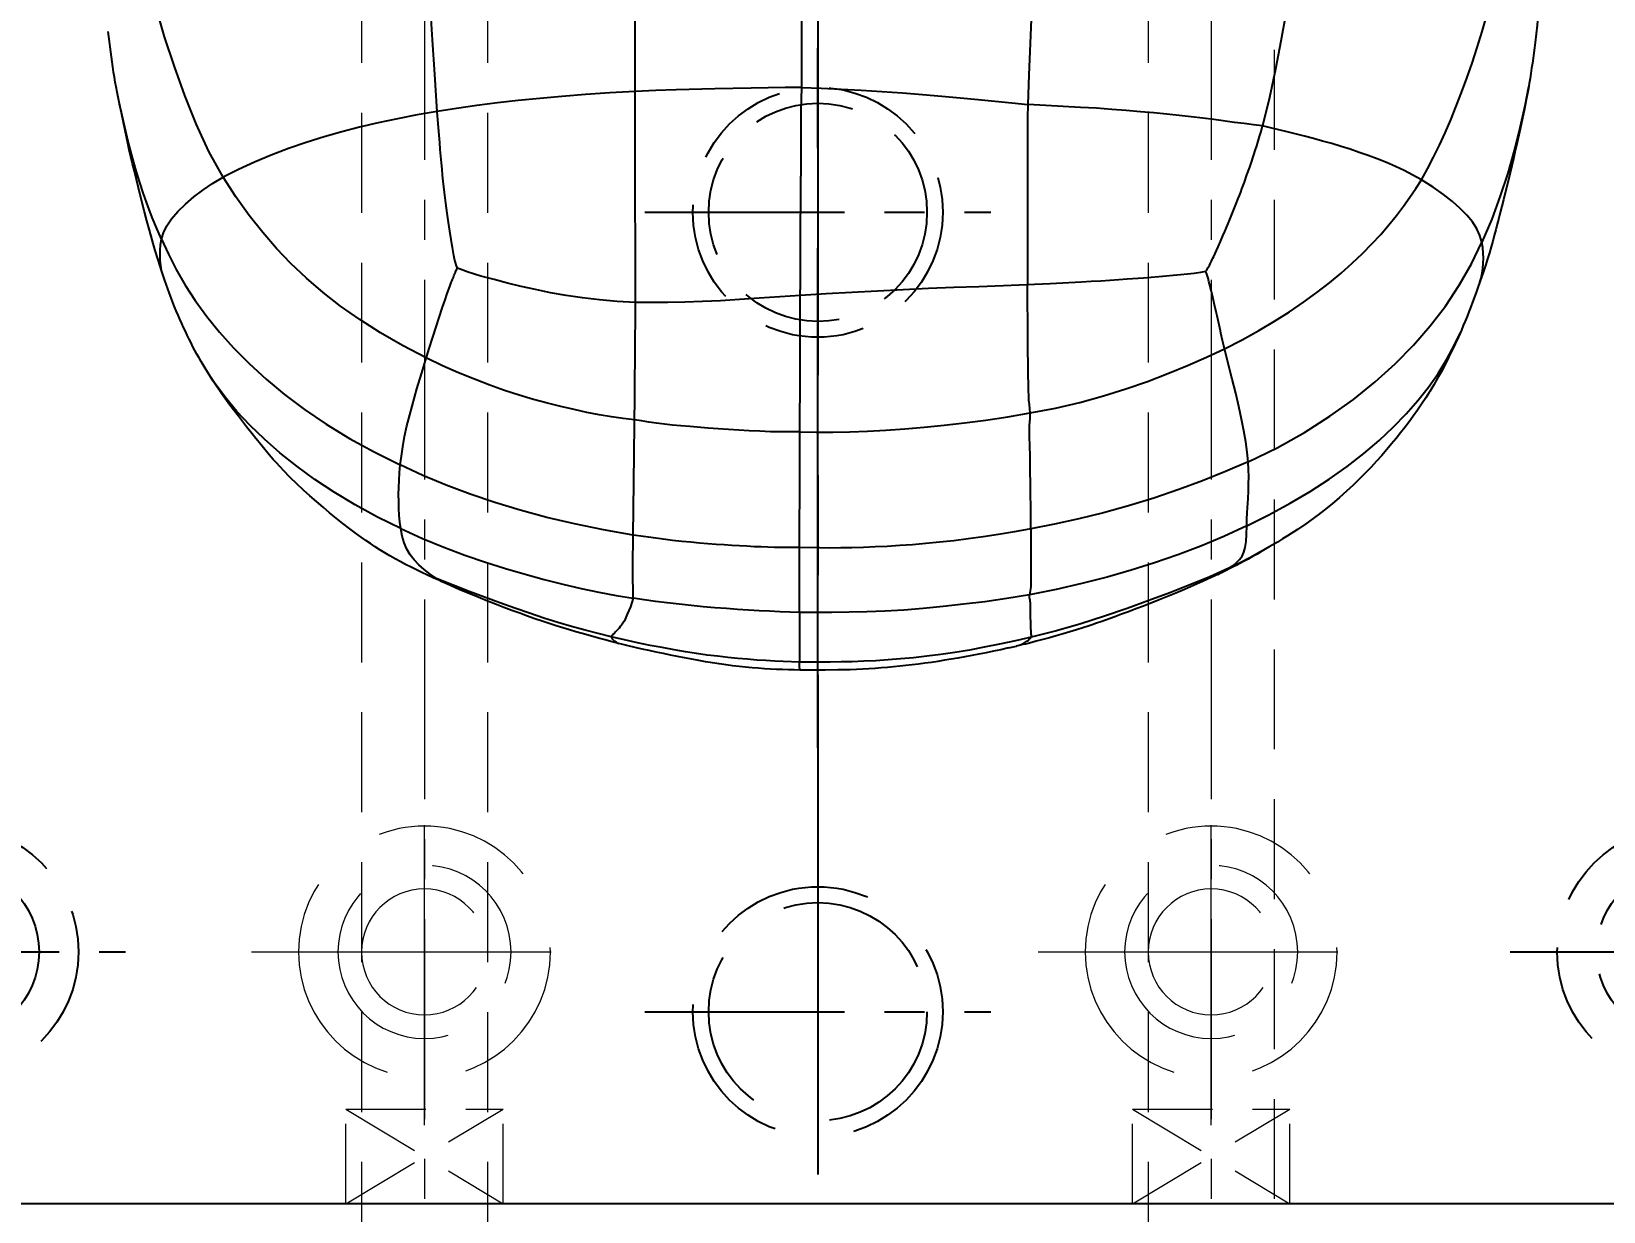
# Model space of a CAD drawing. Header units: inches. Extents: x 143011 to 144494, y -46023 to -44974.
# Drawn here: x 144105.7 to 144205.6, y -45466.9 to -45391.9 of the extents above; entities that cross this region are included whole.
import ezdxf

# ---------------------------------------------------------------- set-up
doc = ezdxf.new("R2010")
doc.units = ezdxf.units.IN
doc.header["$LTSCALE"] = 2
doc.header["$MEASUREMENT"] = 0
doc.header["$PDMODE"] = 3
doc.header["$PDSIZE"] = 0.3125
for name, pattern in [('CENTER', [50.8, 31.75, -6.35, 6.35, -6.35]), ('DASHED', [0.75, 0.5, -0.25]), ('HIDDEN', [9.525, 6.35, -3.175])]:
    doc.linetypes.add(name, pattern=pattern)
doc.layers.get('0').update_dxf_attribs({"linetype": 'CONTINUOUS'})
doc.layers.get('Defpoints').update_dxf_attribs({"linetype": 'CONTINUOUS'})
for name, color, linetype in [('CAV-COR', 1, 'CONTINUOUS'), ('DEFAULT_1', 7, 'CENTER'), ('wr2', 41, 'DASHED')]:
    doc.layers.add(name, color=color, linetype=linetype)
for name, color, linetype, lineweight in [('dim', 3, 'CONTINUOUS', 15), ('PRODUCT', 1, 'CONTINUOUS', 15), ('WR', 122, 'HIDDEN', 18)]:
    doc.layers.add(name, color=color, linetype=linetype, lineweight=lineweight)
doc.styles.get("Standard").update_dxf_attribs({"font": 'txt.shx', "width": 0.67})
doc.dimstyles.new('2.00', dxfattribs={"dimtxt": 5, "dimasz": 4, "dimexe": 0.666, "dimexo": 0.626, "dimgap": 1, "dimtad": 0, "dimzin": 0, "dimdsep": 46, "dimtxsty": 'Standard', "dimcen": 0.09, "dimclrd": 3, "dimclre": 3, "dimclrt": 7, "dimazin": 0, "dimtfac": 1, "dimtofl": 0, "dimtmove": 0, "dimatfit": 0, "dimfxl": 0, "dimtolj": 1, "dimtzin": 0, "dimarcsym": 0})

# ---------------------------------------------------------------- blocks, each defined once
blk = doc.blocks.new('*D34469')
at = {"layer": 'Defpoints', "color": 0}
for p in [(144070.661, -45452.029), (144240.661, -45455.258), (144070.661, -45548.939)]:
    blk.add_point(p, dxfattribs=at)
at = {"layer": 'dim', "color": 3, "linetype": 'ByBlock', "lineweight": -2}
for p, q in [((144070.661, -45452.655), (144070.661, -45549.605)), ((144240.661, -45455.884), (144240.661, -45549.605)), ((144074.661, -45548.939), (144147.682, -45548.939)), ((144236.661, -45548.939), (144163.64, -45548.939))]:
    blk.add_line(p, q, dxfattribs=at)
at = {"layer": 'dim', "color": 3, "linetype": 'ByBlock'}
for points in [[(144074.661, -45548.273), (144074.661, -45549.606), (144070.661, -45548.939)], [(144236.661, -45549.606), (144236.661, -45548.273), (144240.661, -45548.939)]]:
    blk.add_solid(points, dxfattribs=at)
at = {"layer": 'dim', "color": 7, "linetype": 'ByBlock', "insert": (144155.661, -45548.939), "char_height": 5, "attachment_point": 5}
blk.add_mtext('\\A1;170.00', dxfattribs=at)
blk = doc.blocks.new('20160901.140447')
at = {"layer": 'wr2', "linetype": 'CENTER', "ltscale": 0.2}
for p, q in [((0, -11), (0, 11)), ((-11, 0), (11, 0))]:
    blk.add_line(p, q, dxfattribs=at)
at = {"layer": 'wr2', "linetype": 'HIDDEN', "ltscale": 0.5}
for radius in [8, 5.5, 4]:
    blk.add_circle((0, 0), radius, dxfattribs=at)
blk = doc.blocks.new('20160525.184840')
at = {"layer": 'WR', "linetype": 'CENTER', "ltscale": 0.3}
for p, q in [((0, -11), (0, 11)), ((11, 0), (-11, 0))]:
    blk.add_line(p, q, dxfattribs=at)
at = {"layer": 'WR', "linetype": 'HIDDEN', "ltscale": 0.8}
for radius in [8, 5.5, 4]:
    blk.add_circle((0, 0), radius, dxfattribs=at)

msp = doc.modelspace()

# ---------------------------------------------------------------- linework, layer by layer
at = {"linetype": 'CENTER', "ltscale": 0.5}
msp.add_line((144155.661, -45026.419), (144155.661, -45526.419), dxfattribs=at)
at = {"color": 8, "linetype": 'CENTER', "ltscale": 0.2}
for p, q in [((144144.661, -45403.419), (144166.661, -45403.419)), ((144144.661, -45454.219), (144166.661, -45454.219))]:
    msp.add_line(p, q, dxfattribs=at)
at = {"color": 8, "linetype": 'HIDDEN', "ltscale": 0.5}
for radius in [7.938, 6.938]:
    msp.add_circle((144155.661, -45403.419), radius, dxfattribs=at)
at = {"color": 8, "linetype": 'HIDDEN', "ltscale": 0.8}
for radius in [7.938, 6.938]:
    msp.add_circle((144155.661, -45454.219), radius, dxfattribs=at)
at = {"layer": 'CAV-COR', "linetype": 'ByBlock'}
for p, q in [((144144.046, -45393.525), (144144.04, -45389.174)), ((144110.638, -45392.571), (144110.562, -45391.925)), ((144144.043, -45401.951), (144144.046, -45393.525)), ((144149.12, -45395.576), (144146.662, -45395.639)), ((144151.418, -45395.524), (144149.12, -45395.576)), ((144111.628, -45398.215), (144111.394, -45397.106)), ((144167.993, -45396.471), (144169, -45396.565)), ((144170.159, -45396.634), (144169, -45396.565)), ((144200.568, -45396.839), (144200.418, -45397.552)), ((144111.804, -45399.022), (144111.628, -45398.215)), ((144154.575, -45397.786), (144154.574, -45401.122)), ((144168.985, -45398.278), (144168.993, -45400.994)), ((144200.418, -45397.552), (144200.25, -45398.333)), ((144199.867, -45400.028), (144199.656, -45400.909)), ((144154.539, -45410.737), (144154.574, -45401.122)), ((144182.772, -45401.5), (144182.937, -45401.038)), ((144182.937, -45401.038), (144183.108, -45400.548)), ((144199.656, -45400.909), (144199.234, -45402.631)), ((144144.069, -45406.233), (144144.043, -45401.951)), ((144112.865, -45403.382), (144112.591, -45402.3)), ((144132.106, -45403.464), (144132.023, -45402.828)), ((144182.022, -45403.446), (144182.233, -45402.921)), ((144182.233, -45402.921), (144182.382, -45402.544)), ((144132.188, -45404.06), (144132.106, -45403.464)), ((144132.267, -45404.617), (144132.188, -45404.06)), ((144181.523, -45404.646), (144181.7, -45404.225)), ((144181.7, -45404.225), (144181.89, -45403.77)), ((144181.89, -45403.77), (144182.022, -45403.446)), ((144132.348, -45405.151), (144132.267, -45404.617)), ((144181.098, -45405.622), (144181.249, -45405.279)), ((144181.249, -45405.279), (144181.41, -45404.909)), ((144181.41, -45404.909), (144181.523, -45404.646)), ((144144.067, -45407.685), (144144.069, -45406.233)), ((144180.909, -45406.04), (144181.002, -45405.836)), ((144181.002, -45405.836), (144181.098, -45405.622)), ((144114.137, -45407.689), (144113.945, -45407.113)), ((144132.091, -45408.647), (144132.298, -45408.062)), ((144144.072, -45410.008), (144144.067, -45407.685)), ((144170.422, -45407.955), (144167.456, -45408.093)), ((144168.998, -45411.497), (144168.981, -45408.02)), ((144172.41, -45407.859), (144170.422, -45407.955)), ((144177.329, -45407.518), (144176.36, -45407.597)), ((144178.71, -45407.396), (144177.329, -45407.518)), ((144180.558, -45407.965), (144180.52, -45407.813)), ((144180.677, -45408.446), (144180.558, -45407.965)), ((144197.617, -45408.193), (144197.504, -45408.508)), ((144197.742, -45407.838), (144197.617, -45408.193)), ((144131.816, -45409.448), (144131.898, -45409.205)), ((144131.898, -45409.205), (144131.977, -45408.973)), ((144131.977, -45408.973), (144132.091, -45408.647)), ((144154.552, -45408.7), (144151.924, -45408.882)), ((144156.18, -45408.601), (144154.552, -45408.7)), ((144180.741, -45408.71), (144180.677, -45408.446)), ((144180.881, -45409.301), (144180.741, -45408.71)), ((144131.19, -45411.357), (144131.596, -45410.111)), ((144131.596, -45410.111), (144131.816, -45409.448)), ((144180.984, -45409.748), (144180.881, -45409.301)), ((144181.038, -45409.988), (144180.984, -45409.748)), ((144181.246, -45410.944), (144181.038, -45409.988)), ((144154.519, -45420.331), (144154.539, -45410.737)), ((144196.562, -45410.906), (144196.48, -45411.095)), ((144130.461, -45413.685), (144130.961, -45412.077)), ((144130.961, -45412.077), (144131.19, -45411.357)), ((144117.234, -45414.153), (144116.718, -45413.332)), ((144143.959, -45420.595), (144144.029, -45415.063)), ((144169.148, -45418.996), (144169.13, -45418.164)), ((144169.187, -45421.53), (144169.148, -45418.996)), ((144143.929, -45423.926), (144143.959, -45420.595)), ((144169.191, -45421.944), (144169.187, -45421.53)), ((144126.632, -45424.06), (144126.347, -45423.853)), ((144185.2, -45424.171), (144184.871, -45424.373)), ((144185.521, -45423.969), (144185.2, -45424.171)), ((144169.191, -45424.41), (144169.201, -45425.384)), ((144183.575, -45425.136), (144183.284, -45425.3)), ((144183.883, -45424.96), (144183.575, -45425.136)), ((144184.205, -45424.772), (144183.883, -45424.96)), ((144184.536, -45424.575), (144184.205, -45424.772)), ((144184.871, -45424.373), (144184.536, -45424.575)), ((144169.201, -45425.82), (144169.191, -45426.899)), ((144181.774, -45426.035), (144180.565, -45426.578)), ((144181.619, -45426.171), (144181.394, -45426.281)), ((144181.841, -45426.061), (144181.619, -45426.171)), ((144182.061, -45425.95), (144181.841, -45426.061)), ((144182.284, -45425.837), (144182.061, -45425.95)), ((144182.514, -45425.717), (144182.284, -45425.837)), ((144182.754, -45425.589), (144182.514, -45425.717)), ((144183.011, -45425.45), (144182.754, -45425.589)), ((144183.284, -45425.3), (144183.011, -45425.45)), ((144131.574, -45426.805), (144131.213, -45426.64)), ((144132.478, -45427.112), (144131.431, -45426.682)), ((144132.305, -45427.134), (144131.574, -45426.805)), ((144133.493, -45427.507), (144132.478, -45427.112)), ((144154.486, -45428.842), (144154.491, -45427.25)), ((144154.491, -45427.25), (144154.49, -45426.321)), ((144180.813, -45426.558), (144180.695, -45426.614)), ((144181.164, -45426.392), (144180.813, -45426.558)), ((144181.394, -45426.281), (144181.164, -45426.392)), ((144134.484, -45427.881), (144133.493, -45427.507)), ((144154.486, -45428.842), (144154.487, -45429.785)), ((144154.487, -45429.785), (144154.486, -45430.203)), ((144142.841, -45430.772), (144142.501, -45430.685)), ((144143.376, -45430.591), (144142.529, -45430.392)), ((144143.608, -45430.963), (144142.841, -45430.772)), ((144167.788, -45431.105), (144168.295, -45430.988)), ((144169.229, -45430.416), (144168.216, -45430.655)), ((144154.514, -45432.505), (144154.513, -45432.505)), ((144155.329, -45432.508), (144154.514, -45432.505)), ((144156.134, -45432.506), (144155.329, -45432.508)), ((144156.933, -45432.5), (144156.134, -45432.506)), ((144232.661, -45466.419), (144078.661, -45466.419))]:
    msp.add_line(p, q, dxfattribs=at)
for points in [[(144186.792, -45378.784), (144186.684, -45380.11), (144186.561, -45381.494), (144186.419, -45382.912), (144186.267, -45384.374), (144186.097, -45385.89), (144185.898, -45387.466), (144185.668, -45389.11), (144185.401, -45390.811), (144185.094, -45392.551), (144184.748, -45394.32), (144184.359, -45396.123), (144183.924, -45397.931)], [(144117.875, -45401.184), (144116.948, -45399.545), (144116.14, -45397.805), (144115.422, -45396), (144114.762, -45394.16), (144114.146, -45392.258), (144113.574, -45390.26), (144113.038, -45388.162), (144112.552, -45385.978), (144112.113, -45383.711)], [(144194.021, -45401.35), (144194.41, -45400.66), (144194.793, -45399.924), (144195.169, -45399.154), (144195.535, -45398.359), (144195.89, -45397.536), (144196.235, -45396.683), (144196.575, -45395.8), (144196.913, -45394.885), (144197.245, -45393.937), (144197.568, -45392.954), (144197.882, -45391.936), (144198.186, -45390.882), (144198.481, -45389.795), (144198.768, -45388.671), (144199.042, -45387.505), (144199.303, -45386.302), (144199.551, -45385.056), (144199.781, -45383.774)], [(144131.17, -45392.457), (144131.036, -45390.415), (144130.978, -45389.447), (144130.928, -45388.511)], [(144169.327, -45388.551), (144169.158, -45392.7), (144169.072, -45394.674), (144169, -45396.565)], [(144201.582, -45389.175), (144201.48, -45390.366), (144201.427, -45390.946), (144201.37, -45391.518), (144201.309, -45392.08), (144201.245, -45392.632)], [(144154.633, -45389.911), (144154.614, -45392.8), (144154.63, -45395.488)], [(144111.394, -45397.106), (144111.255, -45396.423), (144111.19, -45396.097), (144111.128, -45395.774), (144111.068, -45395.454), (144111.011, -45395.139), (144110.957, -45394.822), (144110.905, -45394.502), (144110.856, -45394.182), (144110.808, -45393.862), (144110.763, -45393.539), (144110.72, -45393.217), (144110.678, -45392.894), (144110.638, -45392.571)], [(144131.46, -45397.009), (144131.325, -45394.669), (144131.17, -45392.457)], [(144201.245, -45392.632), (144201.205, -45392.96), (144201.163, -45393.287), (144201.119, -45393.613), (144201.074, -45393.939), (144201.027, -45394.266), (144200.978, -45394.59), (144200.928, -45394.91), (144200.875, -45395.228), (144200.819, -45395.545), (144200.761, -45395.86), (144200.701, -45396.175), (144200.637, -45396.5), (144200.568, -45396.839)], [(144144.044, -45395.738), (144142.437, -45395.831), (144140.886, -45395.938), (144139.4, -45396.055), (144137.987, -45396.178), (144136.621, -45396.312), (144135.291, -45396.464), (144133.986, -45396.629), (144132.703, -45396.811), (144131.46, -45397.009)], [(144146.662, -45395.639), (144145.371, -45395.681), (144144.044, -45395.738)], [(144154.63, -45395.488), (144153.593, -45395.489), (144151.418, -45395.524)], [(144154.63, -45395.488), (144154.583, -45397), (144154.575, -45397.786)], [(144154.63, -45395.488), (144155.881, -45395.53), (144157.147, -45395.591), (144158.422, -45395.66), (144159.722, -45395.738), (144161.037, -45395.829), (144162.317, -45395.929), (144163.533, -45396.033), (144164.712, -45396.14), (144165.85, -45396.251), (144167.993, -45396.471)], [(144200.837, -45395.446), (144200.6, -45396.653), (144200.287, -45398.049), (144199.925, -45399.48), (144199.51, -45400.926)], [(144112.552, -45401.452), (144112.302, -45400.634), (144112.061, -45399.789), (144111.829, -45398.917), (144111.606, -45398.016), (144111.394, -45397.086), (144111.28, -45396.55)], [(144131.46, -45397.009), (144130.195, -45397.23), (144128.937, -45397.471), (144127.711, -45397.733), (144126.536, -45398.009), (144125.404, -45398.304), (144124.28, -45398.625), (144123.144, -45398.981), (144122.023, -45399.373), (144120.926, -45399.794), (144119.862, -45400.236), (144118.839, -45400.703), (144117.875, -45401.184)], [(144132.023, -45402.828), (144131.939, -45402.151), (144131.897, -45401.797), (144131.856, -45401.433), (144131.815, -45401.057), (144131.775, -45400.669), (144131.735, -45400.267), (144131.697, -45399.85), (144131.661, -45399.42), (144131.629, -45398.977), (144131.599, -45398.517), (144131.558, -45398.039), (144131.509, -45397.543), (144131.46, -45397.009)], [(144169, -45396.565), (144168.989, -45397.411), (144168.985, -45398.278)], [(144180.82, -45397.526), (144180.121, -45397.439), (144179.393, -45397.353), (144178.633, -45397.268), (144177.84, -45397.184), (144177.015, -45397.102), (144176.16, -45397.023), (144175.267, -45396.947), (144174.337, -45396.875), (144173.365, -45396.81), (144172.346, -45396.748), (144170.159, -45396.634)], [(144183.924, -45397.931), (144183.359, -45397.849), (144182.761, -45397.78), (144182.137, -45397.704), (144180.82, -45397.526)], [(144183.374, -45399.76), (144183.464, -45399.485), (144183.555, -45399.2), (144183.646, -45398.905), (144183.739, -45398.598), (144183.831, -45398.278), (144183.924, -45397.931)], [(144185.493, -45398.313), (144184.434, -45398.044), (144183.924, -45397.931)], [(144112.591, -45402.3), (144112.221, -45400.808), (144112.108, -45400.34), (144112.001, -45399.886), (144111.899, -45399.447), (144111.804, -45399.022)], [(144194.021, -45401.35), (144193.487, -45401.053), (144192.932, -45400.771), (144192.368, -45400.505), (144191.796, -45400.255), (144191.221, -45400.024), (144190.646, -45399.81), (144190.074, -45399.607), (144189.499, -45399.413), (144188.914, -45399.229), (144188.326, -45399.055), (144187.742, -45398.89), (144187.164, -45398.734), (144186.597, -45398.586), (144185.493, -45398.313)], [(144200.25, -45398.333), (144200.067, -45399.162), (144199.969, -45399.593), (144199.867, -45400.028)], [(144183.108, -45400.548), (144183.196, -45400.292), (144183.374, -45399.76)], [(144113.956, -45405.135), (144114.082, -45404.713), (144114.293, -45404.275), (144114.59, -45403.828), (144114.99, -45403.361), (144115.475, -45402.892), (144116.01, -45402.438), (144116.578, -45402.005), (144117.196, -45401.585), (144117.875, -45401.184)], [(144130.776, -45412.668), (144129.273, -45411.89), (144127.859, -45411.071), (144126.542, -45410.226), (144125.333, -45409.375), (144124.215, -45408.512), (144123.154, -45407.612), (144122.169, -45406.68), (144121.262, -45405.722), (144120.386, -45404.704), (144119.514, -45403.611), (144118.668, -45402.435), (144117.875, -45401.184)], [(144168.993, -45400.994), (144168.985, -45404.89), (144168.981, -45405.918), (144168.981, -45408.02)], [(144199.51, -45400.926), (144199.036, -45402.379), (144198.493, -45403.845), (144197.863, -45405.313)], [(144113.956, -45405.135), (144113.655, -45404.454), (144113.361, -45403.747), (144113.079, -45403.008), (144112.811, -45402.243), (144112.552, -45401.452)], [(144181.509, -45412.092), (144182.628, -45411.519), (144183.686, -45410.928), (144184.686, -45410.333), (144185.635, -45409.735), (144186.537, -45409.13), (144187.386, -45408.514), (144188.18, -45407.896), (144188.924, -45407.279), (144189.623, -45406.66), (144190.275, -45406.044), (144190.878, -45405.431), (144191.437, -45404.821), (144191.954, -45404.218), (144192.432, -45403.621), (144192.878, -45403.032), (144193.292, -45402.456), (144193.675, -45401.897), (144194.021, -45401.35)], [(144182.382, -45402.544), (144182.458, -45402.346), (144182.535, -45402.143), (144182.613, -45401.934), (144182.772, -45401.5)], [(144197.863, -45405.313), (144197.735, -45404.887), (144197.537, -45404.463), (144197.265, -45404.032), (144196.913, -45403.6), (144196.492, -45403.168), (144195.998, -45402.729), (144195.426, -45402.279), (144194.774, -45401.821), (144194.021, -45401.35)], [(144199.234, -45402.631), (144199.037, -45403.422), (144198.94, -45403.801), (144198.846, -45404.168), (144198.752, -45404.524)], [(144113.945, -45407.113), (144113.729, -45406.438), (144113.53, -45405.788), (144113.346, -45405.158), (144113.175, -45404.547), (144113.015, -45403.955), (144112.865, -45403.382)], [(144113.945, -45407.113), (144113.895, -45406.805), (144113.866, -45406.491), (144113.855, -45406.167), (144113.862, -45405.832), (144113.892, -45405.488), (144113.956, -45405.135)], [(144113.956, -45405.135), (144114.387, -45406.072), (144114.881, -45407.049), (144115.45, -45408.04), (144116.094, -45409.033), (144116.818, -45410.033), (144117.63, -45411.036), (144118.529, -45412.034), (144119.514, -45413.027), (144120.594, -45414.014), (144121.771, -45414.989), (144123.045, -45415.946), (144124.422, -45416.879), (144125.896, -45417.782), (144127.469, -45418.65), (144129.125, -45419.476)], [(144132.76, -45406.961), (144132.698, -45406.814), (144132.635, -45406.617), (144132.576, -45406.392), (144132.523, -45406.156), (144132.475, -45405.913), (144132.431, -45405.665), (144132.389, -45405.411), (144132.348, -45405.151)], [(144198.752, -45404.524), (144198.655, -45404.884), (144198.554, -45405.25), (144198.449, -45405.62), (144198.34, -45405.991), (144198.227, -45406.366), (144198.109, -45406.742), (144197.989, -45407.113), (144197.866, -45407.478), (144197.742, -45407.838)], [(144180.309, -45407.182), (144180.342, -45407.139), (144180.378, -45407.087), (144180.416, -45407.025), (144180.456, -45406.955), (144180.499, -45406.877), (144180.544, -45406.793), (144180.59, -45406.703), (144180.637, -45406.611), (144180.683, -45406.517), (144180.729, -45406.423), (144180.774, -45406.329), (144180.819, -45406.234), (144180.909, -45406.04)], [(144183.009, -45419.269), (144184.855, -45418.376), (144186.593, -45417.406), (144188.209, -45416.381), (144189.708, -45415.307), (144191.086, -45414.193), (144192.359, -45413.039), (144193.524, -45411.855), (144194.585, -45410.64), (144195.553, -45409.373), (144196.429, -45408.05), (144197.199, -45406.686), (144197.863, -45405.313)], [(144197.732, -45407.867), (144197.813, -45407.601), (144197.882, -45407.296), (144197.928, -45406.985), (144197.953, -45406.668), (144197.963, -45406.341), (144197.957, -45406.005), (144197.927, -45405.662), (144197.863, -45405.313)], [(144132.298, -45408.062), (144132.365, -45407.876), (144132.399, -45407.785), (144132.431, -45407.697), (144132.464, -45407.613), (144132.496, -45407.53), (144132.528, -45407.449), (144132.56, -45407.371), (144132.591, -45407.294), (144132.623, -45407.22), (144132.654, -45407.15), (144132.684, -45407.087), (144132.712, -45407.033), (144132.737, -45406.99), (144132.76, -45406.961)], [(144144.071, -45409.142), (144142.911, -45409.082), (144141.78, -45408.988), (144140.696, -45408.862), (144139.66, -45408.704), (144138.672, -45408.525), (144137.724, -45408.331), (144136.81, -45408.126), (144135.939, -45407.915), (144135.088, -45407.697), (144134.249, -45407.466), (144133.432, -45407.212), (144132.76, -45406.961)], [(144180.309, -45407.182), (144179.99, -45407.248), (144179.577, -45407.304), (144179.148, -45407.353), (144178.71, -45407.396)], [(144180.52, -45407.813), (144180.5, -45407.74), (144180.481, -45407.67), (144180.462, -45407.601), (144180.442, -45407.534), (144180.422, -45407.469), (144180.401, -45407.406), (144180.38, -45407.347), (144180.361, -45407.294), (144180.342, -45407.248), (144180.325, -45407.21), (144180.309, -45407.182)], [(144116.351, -45412.71), (144116.331, -45412.674), (144116.201, -45412.441), (144116.073, -45412.202), (144115.946, -45411.96), (144115.823, -45411.718), (144115.701, -45411.474), (144115.58, -45411.228), (144115.462, -45410.98), (144115.345, -45410.729), (144115.229, -45410.474), (144115.114, -45410.217), (144115, -45409.955), (144114.887, -45409.689), (144114.774, -45409.417), (144114.663, -45409.141), (144114.554, -45408.858), (144114.445, -45408.569), (144114.339, -45408.275), (144114.236, -45407.981), (144114.137, -45407.689)], [(144167.456, -45408.093), (144165.894, -45408.154), (144164.309, -45408.204), (144162.705, -45408.267), (144161.078, -45408.339), (144159.448, -45408.42), (144156.18, -45408.601)], [(144174.782, -45407.714), (144173.637, -45407.788), (144173.035, -45407.824), (144172.41, -45407.859)], [(144176.36, -45407.597), (144175.328, -45407.675), (144174.782, -45407.714)], [(144151.924, -45408.882), (144150.681, -45408.963), (144149.485, -45409.034), (144148.33, -45409.09), (144147.216, -45409.134), (144146.13, -45409.156), (144145.082, -45409.159), (144144.071, -45409.142)], [(144197.504, -45408.508), (144197.276, -45409.128), (144197.162, -45409.433), (144197.047, -45409.735), (144196.929, -45410.034), (144196.808, -45410.33), (144196.685, -45410.621), (144196.562, -45410.906)], [(144144.029, -45415.063), (144144.058, -45411.73), (144144.072, -45410.008)], [(144181.388, -45411.566), (144181.279, -45411.095), (144181.246, -45410.944)], [(144193.801, -45415.386), (144194.471, -45414.534), (144195.081, -45413.659), (144195.637, -45412.756), (144196.13, -45411.836), (144196.478, -45411.094)], [(144196.48, -45411.095), (144196.371, -45411.341), (144196.173, -45411.778), (144195.965, -45412.216), (144195.748, -45412.655), (144195.523, -45413.094), (144195.291, -45413.529), (144195.052, -45413.96), (144194.806, -45414.386), (144194.553, -45414.805), (144194.509, -45414.875)], [(144169.055, -45414.759), (144169.003, -45411.916), (144168.998, -45411.497)], [(144169.155, -45416.169), (144170.764, -45415.858), (144172.319, -45415.496), (144173.815, -45415.086), (144175.241, -45414.637), (144176.606, -45414.167), (144177.914, -45413.671), (144179.165, -45413.158), (144180.364, -45412.633), (144181.509, -45412.092)], [(144181.509, -45412.092), (144181.464, -45411.906), (144181.388, -45411.566)], [(144183.009, -45419.269), (144182.944, -45418.662), (144182.853, -45418.006), (144182.734, -45417.301), (144182.59, -45416.554), (144182.418, -45415.758), (144182.22, -45414.908), (144181.998, -45414.015), (144181.509, -45412.092)], [(144116.718, -45413.332), (144116.589, -45413.118), (144116.46, -45412.899), (144116.351, -45412.71)], [(144144.01, -45416.608), (144143.289, -45416.519), (144142.538, -45416.419), (144141.766, -45416.288), (144140.975, -45416.132), (144140.164, -45415.958), (144139.332, -45415.765), (144138.474, -45415.552), (144137.592, -45415.312), (144136.686, -45415.042), (144135.756, -45414.739), (144134.805, -45414.403), (144133.831, -45414.032), (144132.83, -45413.623), (144131.807, -45413.169), (144130.776, -45412.668)], [(144120.483, -45417.833), (144119.575, -45416.962), (144118.744, -45416.073), (144117.989, -45415.168), (144117.312, -45414.253), (144116.892, -45413.609)], [(144119.797, -45417.611), (144119.351, -45417.045), (144118.83, -45416.369), (144118.299, -45415.665), (144117.765, -45414.929), (144117.234, -45414.153)], [(144129.724, -45416.282), (144130.184, -45414.629), (144130.461, -45413.685)], [(144169.155, -45416.169), (144169.136, -45415.909), (144169.105, -45415.639), (144169.079, -45415.357), (144169.062, -45415.064), (144169.055, -45414.759)], [(144194.509, -45414.875), (144194.294, -45415.213), (144194.032, -45415.611), (144193.767, -45415.997), (144193.504, -45416.369), (144193.24, -45416.731), (144192.97, -45417.089), (144192.698, -45417.439), (144192.421, -45417.784), (144192.13, -45418.135), (144191.823, -45418.496), (144191.502, -45418.864), (144191.167, -45419.236), (144190.82, -45419.609), (144190.459, -45419.984), (144190.087, -45420.358)], [(144129.125, -45419.476), (144129.192, -45418.911), (144129.278, -45418.313), (144129.396, -45417.673), (144129.543, -45416.994), (144129.724, -45416.282)], [(144154.525, -45417.374), (144155.55, -45417.39), (144156.611, -45417.389), (144157.703, -45417.359), (144158.827, -45417.318), (144159.985, -45417.259), (144161.182, -45417.18), (144162.417, -45417.078), (144163.684, -45416.951), (144164.99, -45416.801), (144166.339, -45416.623), (144167.729, -45416.413), (144169.155, -45416.169)], [(144169.13, -45418.164), (144169.118, -45417.756), (144169.113, -45417.351), (144169.124, -45416.948), (144169.146, -45416.552), (144169.155, -45416.169)], [(144182.919, -45423.352), (144184.332, -45422.643), (144185.681, -45421.905), (144186.956, -45421.151), (144188.168, -45420.376), (144189.309, -45419.574), (144190.366, -45418.751), (144191.339, -45417.918), (144192.234, -45417.079), (144193.056, -45416.233), (144193.801, -45415.386)], [(144148.701, -45417.137), (144147.518, -45417.038), (144146.961, -45416.988), (144146.426, -45416.936), (144145.911, -45416.882), (144145.412, -45416.823), (144144.928, -45416.755), (144144.46, -45416.679), (144144.01, -45416.608)], [(144154.525, -45417.374), (144153.913, -45417.377), (144153.286, -45417.377), (144152.643, -45417.361), (144151.98, -45417.334), (144151.305, -45417.302), (144150.638, -45417.267), (144149.981, -45417.228), (144149.33, -45417.185), (144148.701, -45417.137)], [(144121.05, -45419.118), (144120.798, -45418.827), (144120.335, -45418.274), (144119.854, -45417.682), (144119.797, -45417.611)], [(144129.156, -45423.517), (144127.668, -45422.784), (144126.252, -45422.012), (144124.93, -45421.209), (144123.694, -45420.388), (144122.54, -45419.548), (144121.47, -45418.694), (144120.483, -45417.833)], [(144126.347, -45423.853), (144125.908, -45423.526), (144125.475, -45423.193), (144125.048, -45422.853), (144124.628, -45422.508), (144124.213, -45422.159), (144123.797, -45421.803), (144123.383, -45421.442), (144122.968, -45421.071), (144122.546, -45420.678), (144122.12, -45420.261), (144121.691, -45419.821), (144121.251, -45419.344), (144121.05, -45419.118)], [(144183.009, -45419.269), (144181.579, -45419.896), (144180.107, -45420.484), (144178.595, -45421.042), (144177.023, -45421.574), (144175.408, -45422.073), (144173.807, -45422.519), (144172.241, -45422.906), (144170.701, -45423.244), (144169.188, -45423.539)], [(144183.009, -45421.596), (144183.026, -45421.135), (144183.037, -45420.681), (144183.044, -45420.236), (144183.037, -45419.767), (144183.009, -45419.269)], [(144129.156, -45423.517), (144129.098, -45423.101), (144129.058, -45422.673), (144129.035, -45422.237), (144129.024, -45421.796), (144129.019, -45421.351), (144129.026, -45420.902), (144129.044, -45420.44), (144129.077, -45419.965), (144129.125, -45419.476)], [(144143.929, -45423.926), (144142.03, -45423.595), (144140.201, -45423.217), (144138.439, -45422.803), (144136.751, -45422.352), (144135.134, -45421.861), (144133.564, -45421.333), (144132.031, -45420.757), (144130.549, -45420.137), (144129.125, -45419.476)], [(144154.505, -45423.41), (144154.513, -45421.178), (144154.519, -45420.331)], [(144190.087, -45420.358), (144189.682, -45420.753), (144189.262, -45421.145), (144188.816, -45421.544), (144188.342, -45421.947), (144187.841, -45422.351), (144187.467, -45422.637)], [(144169.188, -45423.539), (144169.192, -45423.145), (144169.191, -45421.944)], [(144182.919, -45423.352), (144182.935, -45422.939), (144182.958, -45422.504), (144183.009, -45421.596)], [(144187.467, -45422.637), (144187.307, -45422.757), (144186.74, -45423.163), (144186.144, -45423.567), (144185.521, -45423.969)], [(144131.213, -45426.64), (144130.856, -45426.474), (144130.502, -45426.308), (144130.152, -45426.14), (144129.805, -45425.969), (144129.463, -45425.796), (144129.125, -45425.618), (144128.793, -45425.437), (144128.467, -45425.252), (144128.146, -45425.062), (144127.831, -45424.867), (144127.522, -45424.67), (144127.22, -45424.469), (144126.923, -45424.265), (144126.632, -45424.06)], [(144129.156, -45423.517), (144130.538, -45424.142), (144131.9, -45424.701), (144133.235, -45425.204), (144134.545, -45425.655), (144135.819, -45426.057), (144137.06, -45426.424), (144138.275, -45426.758), (144139.461, -45427.056), (144140.618, -45427.322), (144141.752, -45427.556), (144142.853, -45427.762), (144143.919, -45427.941)], [(144131.431, -45426.682), (144131.019, -45426.409), (144130.641, -45426.119), (144130.31, -45425.82), (144130.012, -45425.511), (144129.755, -45425.18), (144129.543, -45424.821), (144129.375, -45424.428), (144129.248, -45423.992), (144129.156, -45423.517)], [(144143.919, -45427.941), (144143.932, -45427.766), (144143.933, -45427.579), (144143.929, -45427.381), (144143.92, -45427.169), (144143.912, -45426.942), (144143.906, -45426.7), (144143.901, -45426.446), (144143.9, -45426.181), (144143.902, -45425.902), (144143.929, -45423.926)], [(144154.496, -45424.719), (144154.116, -45424.718), (144153.726, -45424.72), (144153.326, -45424.72), (144152.914, -45424.714), (144152.491, -45424.702), (144152.055, -45424.687), (144151.608, -45424.668), (144151.151, -45424.645), (144150.681, -45424.619), (144150.199, -45424.591), (144149.703, -45424.558), (144149.194, -45424.521), (144148.671, -45424.48), (144148.135, -45424.434), (144147.584, -45424.384), (144147.017, -45424.328), (144146.434, -45424.264), (144145.833, -45424.193), (144145.216, -45424.113), (144144.583, -45424.025), (144143.929, -45423.926)], [(144154.49, -45426.321), (144154.499, -45424.081), (144154.505, -45423.41)], [(144169.188, -45423.539), (144168.159, -45423.731), (144167.147, -45423.902), (144166.165, -45424.048), (144165.215, -45424.175), (144164.295, -45424.287), (144163.399, -45424.386), (144162.529, -45424.471), (144161.687, -45424.542), (144160.869, -45424.6), (144160.074, -45424.648), (144159.302, -45424.686), (144158.553, -45424.715), (144157.825, -45424.736), (144157.119, -45424.75), (144156.433, -45424.757), (144155.766, -45424.75), (144154.496, -45424.719)], [(144182.919, -45423.352), (144181.47, -45424.022), (144180.007, -45424.628), (144178.531, -45425.19), (144177.051, -45425.699), (144175.571, -45426.164), (144174.041, -45426.606), (144172.444, -45427.017), (144170.801, -45427.389), (144169.11, -45427.72)], [(144169.188, -45423.539), (144169.189, -45423.845), (144169.191, -45424.41)], [(144181.774, -45426.035), (144182.048, -45425.855), (144182.276, -45425.674), (144182.467, -45425.484), (144182.62, -45425.269), (144182.736, -45425.02), (144182.825, -45424.71), (144182.878, -45424.339), (144182.903, -45423.892), (144182.919, -45423.352)], [(144184.359, -45424.675), (144183.747, -45425.023), (144183.111, -45425.368), (144182.452, -45425.706), (144181.774, -45426.035)], [(144169.201, -45425.384), (144169.202, -45425.606), (144169.201, -45425.82)], [(144181.08, -45426.425), (144181.265, -45426.327), (144181.444, -45426.229), (144181.614, -45426.131), (144181.774, -45426.035)], [(144131.431, -45426.682), (144131.58, -45426.771), (144131.726, -45426.854), (144131.87, -45426.931), (144132.003, -45426.998)], [(144134.072, -45427.885), (144133.5, -45427.651), (144132.909, -45427.401), (144132.305, -45427.134)], [(144169.191, -45426.899), (144169.19, -45427.197), (144169.18, -45427.337), (144169.157, -45427.472), (144169.128, -45427.6), (144169.11, -45427.72)], [(144180.565, -45426.578), (144179.313, -45427.092), (144178.023, -45427.594), (144176.691, -45428.094), (144175.312, -45428.594), (144173.881, -45429.09)], [(144180.695, -45426.614), (144180.111, -45426.883), (144179.536, -45427.139), (144178.973, -45427.38), (144178.42, -45427.611), (144177.879, -45427.83), (144177.357, -45428.04)], [(144137.611, -45429.222), (144137.198, -45429.077), (144136.712, -45428.902), (144136.213, -45428.719), (144135.698, -45428.525), (144135.17, -45428.322), (144134.628, -45428.108), (144134.072, -45427.885)], [(144138.236, -45429.2), (144137.327, -45428.899), (144136.397, -45428.577), (144135.451, -45428.237), (144134.484, -45427.881)], [(144143.919, -45427.941), (144143.843, -45428.221), (144143.754, -45428.481), (144143.654, -45428.725), (144143.553, -45428.955), (144143.456, -45429.174), (144143.363, -45429.369), (144143.273, -45429.527), (144143.186, -45429.649), (144143.106, -45429.75), (144143.028, -45429.842), (144142.95, -45429.929), (144142.874, -45430.011), (144142.799, -45430.089), (144142.727, -45430.162), (144142.66, -45430.227), (144142.602, -45430.286), (144142.553, -45430.339), (144142.529, -45430.392)], [(144154.486, -45428.842), (144153.871, -45428.825), (144153.24, -45428.801), (144152.595, -45428.773), (144151.936, -45428.741), (144151.26, -45428.704), (144150.563, -45428.659), (144149.847, -45428.605), (144149.116, -45428.545), (144148.375, -45428.48), (144147.617, -45428.408), (144146.844, -45428.326), (144146.086, -45428.237), (144145.348, -45428.143), (144144.628, -45428.044), (144143.919, -45427.941)], [(144169.11, -45427.72), (144167.676, -45427.962), (144166.277, -45428.162), (144164.926, -45428.327), (144163.623, -45428.472), (144162.353, -45428.594), (144161.119, -45428.691), (144159.922, -45428.762), (144158.765, -45428.809), (144157.645, -45428.837), (144156.556, -45428.848), (144155.502, -45428.849), (144154.486, -45428.842)], [(144169.189, -45429.384), (144169.183, -45429.227), (144169.177, -45429.05), (144169.174, -45428.865), (144169.172, -45428.676), (144169.172, -45428.481), (144169.167, -45428.284), (144169.149, -45428.092), (144169.123, -45427.904), (144169.11, -45427.72)], [(144177.357, -45428.04), (144176.356, -45428.437), (144175.877, -45428.623), (144175.415, -45428.799), (144174.969, -45428.964), (144174.537, -45429.122)], [(144142.501, -45430.685), (144142.152, -45430.593), (144141.796, -45430.498), (144141.432, -45430.398), (144141.058, -45430.293), (144140.673, -45430.183), (144140.278, -45430.069), (144139.872, -45429.949), (144139.455, -45429.823), (144139.026, -45429.69), (144138.585, -45429.549), (144138.134, -45429.4), (144137.672, -45429.243), (144137.611, -45429.222)], [(144142.529, -45430.392), (144141.71, -45430.193), (144140.87, -45429.976), (144140.01, -45429.74), (144139.13, -45429.481), (144138.236, -45429.2)], [(144173.881, -45429.09), (144172.385, -45429.566), (144170.832, -45430.01), (144169.229, -45430.416)], [(144174.537, -45429.122), (144173.721, -45429.412), (144173.319, -45429.552), (144173.158, -45429.608)], [(144154.486, -45430.203), (144154.49, -45430.915), (144154.491, -45431.224)], [(144173.158, -45429.608), (144172.914, -45429.69), (144172.506, -45429.824), (144172.092, -45429.955), (144171.67, -45430.084), (144171.243, -45430.21), (144170.817, -45430.332), (144170.391, -45430.452), (144169.963, -45430.569), (144169.537, -45430.682), (144169.115, -45430.791), (144168.867, -45430.852)], [(144169.229, -45430.416), (144169.24, -45430.355), (144169.232, -45430.293), (144169.224, -45430.226), (144169.219, -45430.15), (144169.215, -45430.07), (144169.211, -45429.985), (144169.206, -45429.899), (144169.203, -45429.811), (144169.202, -45429.721), (144169.2, -45429.624), (144169.189, -45429.384)], [(144142.529, -45430.392), (144142.54, -45430.434), (144142.566, -45430.48), (144142.599, -45430.525), (144142.636, -45430.568), (144142.677, -45430.608), (144142.721, -45430.646), (144142.767, -45430.681), (144142.812, -45430.714)], [(144142.812, -45430.714), (144142.859, -45430.744), (144142.906, -45430.77), (144142.956, -45430.794), (144143.007, -45430.814), (144143.011, -45430.815)], [(144154.5, -45431.997), (144153.991, -45431.986), (144153.463, -45431.968), (144152.919, -45431.942), (144152.359, -45431.91), (144151.783, -45431.871), (144151.191, -45431.825), (144150.58, -45431.771), (144149.951, -45431.708), (144149.303, -45431.635), (144148.636, -45431.551), (144147.951, -45431.454), (144147.246, -45431.344), (144146.52, -45431.221), (144145.775, -45431.084), (144145.005, -45430.937), (144144.203, -45430.773), (144143.376, -45430.591)], [(144154.514, -45432.505), (144154.154, -45432.501), (144153.787, -45432.493), (144153.414, -45432.482), (144153.037, -45432.466), (144152.656, -45432.446), (144152.27, -45432.422), (144151.878, -45432.393), (144151.479, -45432.361), (144151.074, -45432.323), (144150.663, -45432.281), (144150.247, -45432.232), (144149.825, -45432.177), (144149.397, -45432.116), (144148.966, -45432.049), (144148.531, -45431.978), (144148.091, -45431.903), (144147.646, -45431.823), (144147.197, -45431.738), (144146.747, -45431.65), (144146.295, -45431.559), (144145.845, -45431.465), (144145.394, -45431.369), (144144.944, -45431.271), (144144.496, -45431.171), (144144.051, -45431.068), (144143.608, -45430.963)], [(144154.491, -45431.224), (144154.494, -45431.758), (144154.5, -45431.997)], [(144168.216, -45430.655), (144167.216, -45430.872), (144166.243, -45431.062), (144165.299, -45431.233), (144164.375, -45431.387), (144163.471, -45431.521), (144162.593, -45431.632), (144161.744, -45431.724), (144160.92, -45431.801), (144160.121, -45431.864), (144159.345, -45431.914), (144158.588, -45431.951), (144157.852, -45431.975), (144157.142, -45431.989), (144156.453, -45431.996), (144155.783, -45432), (144155.132, -45432.001), (144154.5, -45431.997)], [(144167.788, -45431.105), (144167.3, -45431.213), (144166.822, -45431.314), (144166.354, -45431.41), (144165.896, -45431.501), (144165.445, -45431.587), (144165.001, -45431.668), (144164.565, -45431.745), (144164.135, -45431.819), (144163.712, -45431.889), (144163.293, -45431.956), (144162.879, -45432.019), (144162.469, -45432.078), (144162.064, -45432.133), (144161.661, -45432.183), (144161.261, -45432.228), (144160.866, -45432.27), (144160.472, -45432.309), (144160.079, -45432.344), (144159.688, -45432.376), (144159.297, -45432.406), (144158.905, -45432.431), (144158.514, -45432.453), (144158.12, -45432.471), (144157.725, -45432.485), (144157.329, -45432.494), (144156.933, -45432.5)], [(144168.867, -45430.852), (144168.696, -45430.894), (144168.283, -45430.991)], [(144168.55, -45430.904), (144168.621, -45430.872), (144168.691, -45430.835), (144168.759, -45430.796), (144168.825, -45430.754), (144168.89, -45430.711), (144168.954, -45430.666), (144169.019, -45430.619), (144169.082, -45430.569), (144169.141, -45430.518), (144169.194, -45430.465), (144169.229, -45430.416)], [(144154.513, -45432.505), (144154.512, -45432.499), (144154.51, -45432.479), (144154.51, -45432.448), (144154.509, -45432.41), (144154.506, -45432.363), (144154.503, -45432.303), (144154.502, -45432.224), (144154.501, -45432.122), (144154.5, -45431.997)]]:
    msp.add_lwpolyline(points, dxfattribs=at)
at = {"layer": 'DEFAULT_1', "color": 2, "linetype": 'CENTER', "ltscale": 0.5}
msp.add_line((144155.661, -45437.44), (144155.661, -45306.571), dxfattribs=at)
at = {"layer": 'WR', "linetype": 'CENTER', "ltscale": 0.2}
for p, q in [((144130.661, -45326.419), (144130.661, -45496.419)), ((144180.661, -45326.419), (144180.661, -45496.419))]:
    msp.add_line(p, q, dxfattribs=at)
at = {"layer": 'WR', "linetype": 'HIDDEN', "ltscale": 0.5}
for p, q in [((144184.661, -45326.419), (144184.661, -45496.419)), ((144126.661, -45330.419), (144126.661, -45496.419)), ((144134.661, -45330.419), (144134.661, -45496.419)), ((144176.661, -45330.419), (144176.661, -45496.419))]:
    msp.add_line(p, q, dxfattribs=at)
at = {"layer": 'WR', "linetype": 'HIDDEN', "ltscale": 0.4}
for p, q in [((144125.661, -45460.419), (144135.661, -45460.419)), ((144125.661, -45460.419), (144135.661, -45466.419)), ((144125.661, -45466.419), (144135.661, -45460.419)), ((144125.661, -45466.419), (144125.661, -45460.419)), ((144135.661, -45466.419), (144135.661, -45460.419)), ((144175.661, -45460.419), (144185.661, -45460.419)), ((144175.661, -45460.419), (144185.661, -45466.419)), ((144175.661, -45466.419), (144185.661, -45460.419)), ((144175.661, -45466.419), (144175.661, -45460.419)), ((144185.661, -45466.419), (144185.661, -45460.419)), ((144125.661, -45466.419), (144135.661, -45466.419)), ((144175.661, -45466.419), (144185.661, -45466.419))]:
    msp.add_line(p, q, dxfattribs=at)

# ---------------------------------------------------------------- block references
at = {"layer": 'PRODUCT', "linetype": 'Continuous', "ltscale": 0.3, "xscale": -1}
for p in [(144130.661, -45450.419), (144180.661, -45450.419)]:
    msp.add_blockref('20160525.184840', p, dxfattribs=at)
at = {"layer": 'wr2', "linetype": 'ByBlock'}
for p in [(144100.661, -45450.419), (144210.661, -45450.419)]:
    msp.add_blockref('20160901.140447', p, dxfattribs=at)

# ---------------------------------------------------------------- dimensions: what is measured, and where the dimension line sits
at = {"layer": 'dim', "linetype": 'ByBlock'}
dim = msp.add_linear_dim(base=(144070.661, -45548.939), p1=(144240.661, -45455.258), p2=(144070.661, -45452.029), angle=180, dimstyle='2.00', dxfattribs=at)
dim.commit()
dim.dimension.update_dxf_attribs({"geometry": '*D34469', "text_midpoint": (144155.661, -45548.939), "dimtype": 160})

doc.saveas('drawing.dxf')
